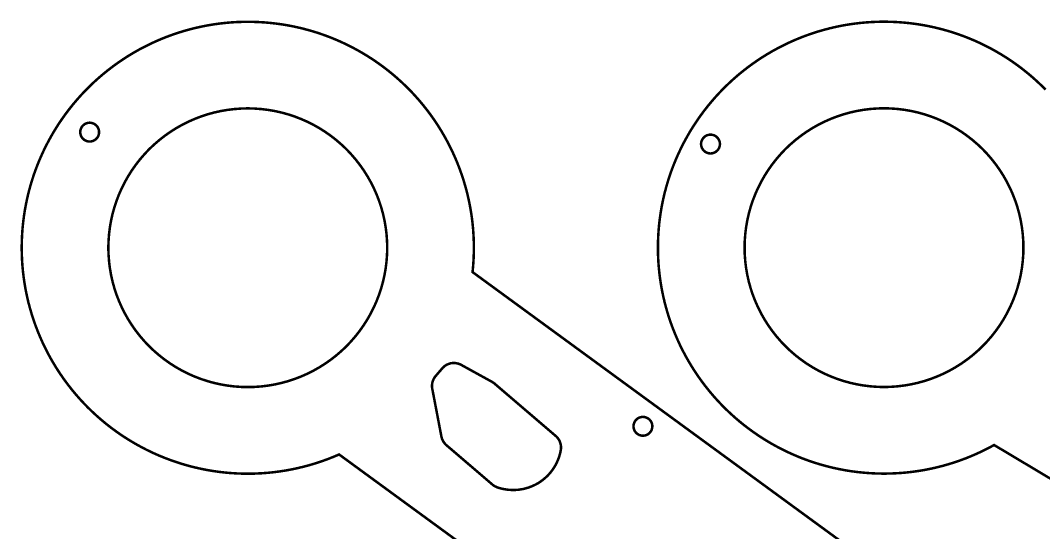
# Model space of a CAD drawing. Extents: x 0 to 533, y 0 to 326.
# Drawn here: x 0 to 135.8, y 258.3 to 326.2 of the extents above; entities that cross this region are included whole.
import ezdxf

# ---------------------------------------------------------------- set-up
doc = ezdxf.new("R2010")
doc.units = 0
doc.layers.get('0').update_dxf_attribs({"linetype": 'CONTINUOUS'})

msp = doc.modelspace()

# ---------------------------------------------------------------- linework, layer by layer
at = {"color": 0, "const_width": 0.3333}
for points in [[(270.424, 101.743), (42.2772, 268.625), (42.2772, 268.625), (42.0875, 268.54), (41.5133, 268.3), (40.7431, 267.997), (39.9668, 267.717), (39.1851, 267.458), (38.3983, 267.222), (37.6071, 267.008), (36.8117, 266.815), (36.0126, 266.646), (35.2103, 266.497), (34.4053, 266.371), (33.5981, 266.267), (32.7889, 266.185), (31.9785, 266.125), (31.1671, 266.086), (30.3551, 266.071), (29.5433, 266.076), (28.7319, 266.104), (27.9214, 266.154), (27.1124, 266.225), (26.305, 266.319), (25.5, 266.435), (24.6976, 266.572), (23.8986, 266.731), (23.1032, 266.912), (22.3118, 267.115), (21.525, 267.34), (20.7432, 267.588), (19.9669, 267.856), (19.1965, 268.146), (18.4325, 268.458), (17.6754, 268.793), (17.1118, 269.057), (16.9256, 269.149), (16.7394, 269.24), (16.1858, 269.525), (15.4589, 269.921), (14.7451, 270.335), (14.0447, 270.768), (13.358, 271.218), (12.6852, 271.688), (12.0267, 272.172), (11.3827, 272.675), (10.7535, 273.194), (10.1395, 273.731), (9.5408, 274.282), (8.9578, 274.849), (8.3908, 275.431), (7.84, 276.028), (7.3058, 276.64), (6.7884, 277.265), (6.2881, 277.904), (5.8052, 278.557), (5.34, 279.224), (4.8927, 279.901), (4.4637, 280.593), (4.0532, 281.296), (3.6616, 282.01), (3.2891, 282.736), (2.9359, 283.472), (2.6025, 284.219), (2.289, 284.978), (1.9958, 285.744), (1.7231, 286.522), (1.4713, 287.308), (1.2406, 288.103), (1.0808, 288.704), (1.0312, 288.906), (0.9817, 289.107), (0.8442, 289.714), (0.68, 290.525), (0.5386, 291.339), (0.4198, 292.154), (0.3237, 292.969), (0.2501, 293.786), (0.1989, 294.603), (0.1701, 295.419), (0.1635, 296.235), (0.1791, 297.05), (0.2167, 297.862), (0.2764, 298.674), (0.3579, 299.482), (0.4613, 300.287), (0.5863, 301.09), (0.733, 301.889), (0.9013, 302.683), (1.0909, 303.472), (1.302, 304.257), (1.5343, 305.036), (1.7878, 305.808), (2.0624, 306.575), (2.3581, 307.335), (2.6746, 308.086), (3.012, 308.831), (3.3701, 309.565), (3.7489, 310.293), (4.1482, 311.011), (4.5681, 311.719), (5.0083, 312.417), (5.4688, 313.104), (5.8271, 313.614), (5.9496, 313.782), (6.0721, 313.949), (6.4488, 314.444), (6.9646, 315.092), (7.4966, 315.722), (8.0444, 316.338), (8.6076, 316.935), (9.1858, 317.517), (9.7785, 318.081), (10.3854, 318.628), (11.0061, 319.157), (11.6403, 319.669), (12.2873, 320.162), (12.947, 320.639), (13.6188, 321.096), (14.3024, 321.535), (14.9975, 321.954), (15.7035, 322.356), (16.42, 322.736), (17.1468, 323.099), (17.8833, 323.442), (18.6292, 323.764), (19.3842, 324.067), (20.1476, 324.349), (20.9194, 324.61), (21.6989, 324.851), (22.4857, 325.071), (23.2796, 325.269), (24.08, 325.447), (24.8865, 325.603), (25.6989, 325.736), (26.5167, 325.847), (27.3396, 325.936), (27.9599, 325.99), (28.1669, 326.003), (28.3739, 326.017), (28.9957, 326.047), (29.8231, 326.068), (30.6485, 326.067), (31.4714, 326.042), (32.2914, 325.994), (33.1083, 325.925), (33.9215, 325.833), (34.7306, 325.721), (35.5351, 325.585), (36.3347, 325.428), (37.129, 325.25), (37.9174, 325.05), (38.6994, 324.831), (39.475, 324.589), (40.2435, 324.326), (41.0043, 324.043), (41.7574, 323.739), (42.5019, 323.415), (43.2378, 323.071), (43.9644, 322.707), (44.6814, 322.324), (45.3883, 321.919), (46.0847, 321.497), (46.7703, 321.054), (47.4444, 320.593), (48.1068, 320.112), (48.7571, 319.614), (49.3947, 319.096), (50.0192, 318.558), (50.6303, 318.004), (51.2275, 317.431), (51.6668, 316.99), (51.8104, 316.84), (51.954, 316.69), (52.3768, 316.233), (52.9246, 315.612), (53.4536, 314.979), (53.9637, 314.333), (54.4549, 313.675), (54.9268, 313.004), (55.3796, 312.322), (55.8128, 311.631), (56.2264, 310.926), (56.6203, 310.214), (56.9942, 309.49), (57.3481, 308.758), (57.6818, 308.018), (57.9951, 307.268), (58.2879, 306.511), (58.5601, 305.746), (58.8117, 304.974), (59.0422, 304.194), (59.2515, 303.41), (59.4397, 302.619), (59.6065, 301.824), (59.7519, 301.022), (59.8756, 300.218), (59.9774, 299.408), (60.0572, 298.594), (60.1149, 297.779), (60.1504, 296.96), (60.1635, 296.139), (60.154, 295.315), (60.1218, 294.49), (60.0668, 293.664), (60.0111, 293.044), (59.9889, 292.838), (288.561, 125.645)], [(239.46, 203.993), (129.197, 269.879), (129.016, 269.778), (128.466, 269.485), (127.727, 269.112), (126.981, 268.761), (126.226, 268.431), (125.465, 268.122), (124.697, 267.836), (123.923, 267.571), (123.143, 267.326), (122.358, 267.106), (121.568, 266.904), (120.774, 266.726), (119.976, 266.569), (119.174, 266.435), (118.37, 266.321), (117.563, 266.229), (116.754, 266.16), (115.944, 266.112), (115.132, 266.086), (114.32, 266.083), (113.507, 266.101), (112.695, 266.142), (111.883, 266.204), (111.073, 266.289), (110.264, 266.394), (109.458, 266.524), (108.653, 266.675), (107.852, 266.847), (107.054, 267.043), (106.26, 267.261), (105.47, 267.501), (104.686, 267.764), (104.1, 267.974), (103.906, 268.049), (103.712, 268.122), (103.134, 268.354), (102.374, 268.681), (101.625, 269.028), (100.887, 269.393), (100.162, 269.778), (99.4482, 270.182), (98.7475, 270.604), (98.0596, 271.046), (97.385, 271.504), (96.7239, 271.981), (96.0767, 272.474), (95.4435, 272.985), (94.8249, 273.511), (94.2211, 274.056), (93.6325, 274.614), (93.0593, 275.189), (92.5018, 275.779), (91.9603, 276.385), (91.4353, 277.004), (90.9271, 277.639), (90.4358, 278.287), (89.9619, 278.949), (89.5057, 279.624), (89.0674, 280.313), (88.6474, 281.013), (88.2461, 281.726), (87.8636, 282.451), (87.5006, 283.188), (87.1569, 283.936), (86.8333, 284.696), (86.5297, 285.465), (86.3149, 286.05), (86.2468, 286.246), (86.1789, 286.442), (85.9856, 287.033), (85.7468, 287.825), (85.5306, 288.622), (85.3367, 289.422), (85.1653, 290.226), (85.0162, 291.032), (84.8894, 291.84), (84.785, 292.65), (84.7028, 293.463), (84.6426, 294.275), (84.6047, 295.088), (84.5889, 295.901), (84.595, 296.714), (84.6231, 297.525), (84.6732, 298.336), (84.7451, 299.144), (84.839, 299.951), (84.9546, 300.756), (85.0919, 301.556), (85.251, 302.353), (85.4317, 303.146), (85.634, 303.933), (85.8579, 304.717), (86.1033, 305.496), (86.3703, 306.268), (86.6585, 307.033), (86.9682, 307.793), (87.2992, 308.544), (87.6515, 309.289), (88.025, 310.025), (88.4199, 310.751), (88.7293, 311.292), (88.8357, 311.469), (88.9421, 311.649), (89.2712, 312.176), (89.7249, 312.869), (90.196, 313.547), (90.6843, 314.21), (91.1896, 314.857), (91.7113, 315.489), (92.2492, 316.106), (92.8028, 316.707), (93.3717, 317.292), (93.9556, 317.86), (94.554, 318.412), (95.1667, 318.947), (95.7932, 319.464), (96.4331, 319.964), (97.0861, 320.447), (97.7519, 320.912), (98.43, 321.358), (99.12, 321.786), (99.8215, 322.196), (100.534, 322.586), (101.258, 322.957), (101.992, 323.31), (102.736, 323.642), (103.49, 323.954), (104.253, 324.246), (105.025, 324.517), (105.805, 324.768), (106.594, 324.997), (107.391, 325.206), (108.194, 325.393), (109.005, 325.558), (109.618, 325.668), (109.823, 325.701), (110.028, 325.733), (110.644, 325.821), (111.466, 325.919), (112.288, 325.993), (113.11, 326.046), (113.931, 326.075), (114.75, 326.082), (115.569, 326.067), (116.385, 326.028), (117.198, 325.968), (118.009, 325.886), (118.816, 325.782), (119.62, 325.657), (120.419, 325.51), (121.214, 325.342), (122.003, 325.151), (122.787, 324.94), (123.565, 324.707), (124.336, 324.454), (125.101, 324.179), (125.858, 323.885), (126.608, 323.569), (127.349, 323.233), (128.082, 322.876), (128.805, 322.5), (129.519, 322.103), (130.224, 321.686), (130.917, 321.249), (131.6, 320.793), (132.272, 320.317), (132.932, 319.821), (133.58, 319.306), (134.058, 318.907), (134.215, 318.771), (134.372, 318.636), (134.835, 318.219), (135.438, 317.653), (136.024, 317.071)]]:
    msp.add_lwpolyline(points, dxfattribs=at)
at = {"color": 0}
for points in [[(270.424, 101.743), (42.2772, 268.625), (42.2772, 268.625), (42.0875, 268.54), (41.5133, 268.3), (40.7431, 267.997), (39.9668, 267.717), (39.1851, 267.458), (38.3983, 267.222), (37.6071, 267.008), (36.8117, 266.815), (36.0126, 266.646), (35.2103, 266.497), (34.4053, 266.371), (33.5981, 266.267), (32.7889, 266.185), (31.9785, 266.125), (31.1671, 266.086), (30.3551, 266.071), (29.5433, 266.076), (28.7319, 266.104), (27.9214, 266.154), (27.1124, 266.225), (26.305, 266.319), (25.5, 266.435), (24.6976, 266.572), (23.8986, 266.731), (23.1032, 266.912), (22.3118, 267.115), (21.525, 267.34), (20.7432, 267.588), (19.9669, 267.856), (19.1965, 268.146), (18.4325, 268.458), (17.6754, 268.793), (17.1118, 269.057), (16.9256, 269.149), (16.7394, 269.24), (16.1858, 269.525), (15.4589, 269.921), (14.7451, 270.335), (14.0447, 270.768), (13.358, 271.218), (12.6852, 271.688), (12.0267, 272.172), (11.3827, 272.675), (10.7535, 273.194), (10.1395, 273.731), (9.5408, 274.282), (8.9578, 274.849), (8.3908, 275.431), (7.84, 276.028), (7.3058, 276.64), (6.7884, 277.265), (6.2881, 277.904), (5.8052, 278.557), (5.34, 279.224), (4.8927, 279.901), (4.4637, 280.593), (4.0532, 281.296), (3.6616, 282.01), (3.2891, 282.736), (2.9359, 283.472), (2.6025, 284.219), (2.289, 284.978), (1.9958, 285.744), (1.7231, 286.522), (1.4713, 287.308), (1.2406, 288.103), (1.0808, 288.704), (1.0312, 288.906), (0.9817, 289.107), (0.8442, 289.714), (0.68, 290.525), (0.5386, 291.339), (0.4198, 292.154), (0.3237, 292.969), (0.2501, 293.786), (0.1989, 294.603), (0.1701, 295.419), (0.1635, 296.235), (0.1791, 297.05), (0.2167, 297.862), (0.2764, 298.674), (0.3579, 299.482), (0.4613, 300.287), (0.5863, 301.09), (0.733, 301.889), (0.9013, 302.683), (1.0909, 303.472), (1.302, 304.257), (1.5343, 305.036), (1.7878, 305.808), (2.0624, 306.575), (2.3581, 307.335), (2.6746, 308.086), (3.012, 308.831), (3.3701, 309.565), (3.7489, 310.293), (4.1482, 311.011), (4.5681, 311.719), (5.0083, 312.417), (5.4688, 313.104), (5.8271, 313.614), (5.9496, 313.782), (6.0721, 313.949), (6.4488, 314.444), (6.9646, 315.092), (7.4966, 315.722), (8.0444, 316.338), (8.6076, 316.935), (9.1858, 317.517), (9.7785, 318.081), (10.3854, 318.628), (11.0061, 319.157), (11.6403, 319.669), (12.2873, 320.162), (12.947, 320.639), (13.6188, 321.096), (14.3024, 321.535), (14.9975, 321.954), (15.7035, 322.356), (16.42, 322.736), (17.1468, 323.099), (17.8833, 323.442), (18.6292, 323.764), (19.3842, 324.067), (20.1476, 324.349), (20.9194, 324.61), (21.6989, 324.851), (22.4857, 325.071), (23.2796, 325.269), (24.08, 325.447), (24.8865, 325.603), (25.6989, 325.736), (26.5167, 325.847), (27.3396, 325.936), (27.9599, 325.99), (28.1669, 326.003), (28.3739, 326.017), (28.9957, 326.047), (29.8231, 326.068), (30.6485, 326.067), (31.4714, 326.042), (32.2914, 325.994), (33.1083, 325.925), (33.9215, 325.833), (34.7306, 325.721), (35.5351, 325.585), (36.3347, 325.428), (37.129, 325.25), (37.9174, 325.05), (38.6994, 324.831), (39.475, 324.589), (40.2435, 324.326), (41.0043, 324.043), (41.7574, 323.739), (42.5019, 323.415), (43.2378, 323.071), (43.9644, 322.707), (44.6814, 322.324), (45.3883, 321.919), (46.0847, 321.497), (46.7703, 321.054), (47.4444, 320.593), (48.1068, 320.112), (48.7571, 319.614), (49.3947, 319.096), (50.0192, 318.558), (50.6303, 318.004), (51.2275, 317.431), (51.6668, 316.99), (51.8104, 316.84), (51.954, 316.69), (52.3768, 316.233), (52.9246, 315.612), (53.4536, 314.979), (53.9637, 314.333), (54.4549, 313.675), (54.9268, 313.004), (55.3796, 312.322), (55.8128, 311.631), (56.2264, 310.926), (56.6203, 310.214), (56.9942, 309.49), (57.3481, 308.758), (57.6818, 308.018), (57.9951, 307.268), (58.2879, 306.511), (58.5601, 305.746), (58.8117, 304.974), (59.0422, 304.194), (59.2515, 303.41), (59.4397, 302.619), (59.6065, 301.824), (59.7519, 301.022), (59.8756, 300.218), (59.9774, 299.408), (60.0572, 298.594), (60.1149, 297.779), (60.1504, 296.96), (60.1635, 296.139), (60.154, 295.315), (60.1218, 294.49), (60.0668, 293.664), (60.0111, 293.044), (59.9889, 292.838), (288.561, 125.645)], [(239.46, 203.993), (129.197, 269.879), (129.016, 269.778), (128.466, 269.485), (127.727, 269.112), (126.981, 268.761), (126.226, 268.431), (125.465, 268.122), (124.697, 267.836), (123.923, 267.571), (123.143, 267.326), (122.358, 267.106), (121.568, 266.904), (120.774, 266.726), (119.976, 266.569), (119.174, 266.435), (118.37, 266.321), (117.563, 266.229), (116.754, 266.16), (115.944, 266.112), (115.132, 266.086), (114.32, 266.083), (113.507, 266.101), (112.695, 266.142), (111.883, 266.204), (111.073, 266.289), (110.264, 266.394), (109.458, 266.524), (108.653, 266.675), (107.852, 266.847), (107.054, 267.043), (106.26, 267.261), (105.47, 267.501), (104.686, 267.764), (104.1, 267.974), (103.906, 268.049), (103.712, 268.122), (103.134, 268.354), (102.374, 268.681), (101.625, 269.028), (100.887, 269.393), (100.162, 269.778), (99.4482, 270.182), (98.7475, 270.604), (98.0596, 271.046), (97.385, 271.504), (96.7239, 271.981), (96.0767, 272.474), (95.4435, 272.985), (94.8249, 273.511), (94.2211, 274.056), (93.6325, 274.614), (93.0593, 275.189), (92.5018, 275.779), (91.9603, 276.385), (91.4353, 277.004), (90.9271, 277.639), (90.4358, 278.287), (89.9619, 278.949), (89.5057, 279.624), (89.0674, 280.313), (88.6474, 281.013), (88.2461, 281.726), (87.8636, 282.451), (87.5006, 283.188), (87.1569, 283.936), (86.8333, 284.696), (86.5297, 285.465), (86.3149, 286.05), (86.2468, 286.246), (86.1789, 286.442), (85.9856, 287.033), (85.7468, 287.825), (85.5306, 288.622), (85.3367, 289.422), (85.1653, 290.226), (85.0162, 291.032), (84.8894, 291.84), (84.785, 292.65), (84.7028, 293.463), (84.6426, 294.275), (84.6047, 295.088), (84.5889, 295.901), (84.595, 296.714), (84.6231, 297.525), (84.6732, 298.336), (84.7451, 299.144), (84.839, 299.951), (84.9546, 300.756), (85.0919, 301.556), (85.251, 302.353), (85.4317, 303.146), (85.634, 303.933), (85.8579, 304.717), (86.1033, 305.496), (86.3703, 306.268), (86.6585, 307.033), (86.9682, 307.793), (87.2992, 308.544), (87.6515, 309.289), (88.025, 310.025), (88.4199, 310.751), (88.7293, 311.292), (88.8357, 311.469), (88.9421, 311.649), (89.2712, 312.176), (89.7249, 312.869), (90.196, 313.547), (90.6843, 314.21), (91.1896, 314.857), (91.7113, 315.489), (92.2492, 316.106), (92.8028, 316.707), (93.3717, 317.292), (93.9556, 317.86), (94.554, 318.412), (95.1667, 318.947), (95.7932, 319.464), (96.4331, 319.964), (97.0861, 320.447), (97.7519, 320.912), (98.43, 321.358), (99.12, 321.786), (99.8215, 322.196), (100.534, 322.586), (101.258, 322.957), (101.992, 323.31), (102.736, 323.642), (103.49, 323.954), (104.253, 324.246), (105.025, 324.517), (105.805, 324.768), (106.594, 324.997), (107.391, 325.206), (108.194, 325.393), (109.005, 325.558), (109.618, 325.668), (109.823, 325.701), (110.028, 325.733), (110.644, 325.821), (111.466, 325.919), (112.288, 325.993), (113.11, 326.046), (113.931, 326.075), (114.75, 326.082), (115.569, 326.067), (116.385, 326.028), (117.198, 325.968), (118.009, 325.886), (118.816, 325.782), (119.62, 325.657), (120.419, 325.51), (121.214, 325.342), (122.003, 325.151), (122.787, 324.94), (123.565, 324.707), (124.336, 324.454), (125.101, 324.179), (125.858, 323.885), (126.608, 323.569), (127.349, 323.233), (128.082, 322.876), (128.805, 322.5), (129.519, 322.103), (130.224, 321.686), (130.917, 321.249), (131.6, 320.793), (132.272, 320.317), (132.932, 319.821), (133.58, 319.306), (134.058, 318.907), (134.215, 318.771), (134.372, 318.636), (134.835, 318.219), (135.438, 317.653), (136.024, 317.071)]]:
    msp.add_lwpolyline(points, dxfattribs=at)
at = {"color": 0, "const_width": 0.3333}
for points in [[(30.1633, 277.569), (29.934, 277.569), (29.246, 277.593), (28.3349, 277.66), (27.4314, 277.772), (26.5372, 277.929), (25.6539, 278.128), (24.7829, 278.369), (23.9256, 278.653), (23.0836, 278.978), (22.2586, 279.343), (21.4518, 279.749), (20.665, 280.194), (19.8996, 280.678), (19.1569, 281.2), (18.4387, 281.76), (17.7465, 282.356), (17.244, 282.826), (17.0818, 282.989), (16.9196, 283.15), (16.4492, 283.653), (15.8529, 284.346), (15.2935, 285.064), (14.7715, 285.806), (14.2878, 286.571), (13.8427, 287.358), (13.4371, 288.165), (13.0716, 288.99), (12.7466, 289.832), (12.463, 290.689), (12.2212, 291.561), (12.0221, 292.444), (11.866, 293.338), (11.7538, 294.242), (11.6861, 295.153), (11.6634, 295.84), (11.6634, 296.069), (11.6634, 296.299), (11.6861, 296.987), (11.7538, 297.899), (11.866, 298.801), (12.0221, 299.696), (12.2212, 300.579), (12.463, 301.45), (12.7466, 302.307), (13.0716, 303.15), (13.4371, 303.975), (13.8427, 304.782), (14.2878, 305.568), (14.7715, 306.333), (15.2935, 307.076), (15.8529, 307.794), (16.4492, 308.486), (16.9197, 308.989), (17.0818, 309.151), (17.244, 309.314), (17.7465, 309.783), (18.4387, 310.381), (19.1569, 310.94), (19.8996, 311.461), (20.665, 311.946), (21.4518, 312.39), (22.2586, 312.796), (23.0836, 313.161), (23.9256, 313.486), (24.7829, 313.771), (25.6539, 314.013), (26.5372, 314.211), (27.4314, 314.367), (28.3349, 314.479), (29.246, 314.547), (29.934, 314.569), (30.1633, 314.569), (30.3926, 314.569), (31.0807, 314.547), (31.9918, 314.479), (32.8953, 314.367), (33.7894, 314.211), (34.6728, 314.013), (35.5437, 313.771), (36.4011, 313.486), (37.2431, 313.161), (38.0681, 312.796), (38.8749, 312.39), (39.6617, 311.946), (40.4271, 311.461), (41.1697, 310.94), (41.8879, 310.381), (42.5801, 309.783), (43.0826, 309.314), (43.2449, 309.151), (43.4069, 308.989), (43.8775, 308.486), (44.4738, 307.794), (45.0332, 307.076), (45.5551, 306.333), (46.0389, 305.568), (46.4839, 304.782), (46.8896, 303.975), (47.2551, 303.15), (47.5801, 302.307), (47.8637, 301.45), (48.1054, 300.579), (48.3046, 299.696), (48.4607, 298.801), (48.5729, 297.899), (48.6407, 296.987), (48.6635, 296.299), (48.6635, 296.069), (48.6635, 295.84), (48.6407, 295.153), (48.5729, 294.242), (48.4607, 293.338), (48.3046, 292.444), (48.1054, 291.561), (47.8637, 290.689), (47.5801, 289.832), (47.2551, 288.99), (46.8896, 288.165), (46.4839, 287.358), (46.0389, 286.571), (45.5551, 285.806), (45.0332, 285.064), (44.4738, 284.346), (43.8775, 283.653), (43.4069, 283.15), (43.2449, 282.989), (43.0826, 282.826), (42.5801, 282.356), (41.8879, 281.76), (41.1697, 281.2), (40.4271, 280.678), (39.6617, 280.194), (38.8749, 279.749), (38.0681, 279.343), (37.2431, 278.978), (36.4011, 278.653), (35.5437, 278.369), (34.6728, 278.128), (33.7894, 277.929), (32.8953, 277.772), (31.9918, 277.66), (31.0807, 277.593), (30.3926, 277.569), (30.1633, 277.569)], [(114.588, 314.582), (114.818, 314.582), (115.506, 314.56), (116.417, 314.492), (117.32, 314.379), (118.215, 314.224), (119.098, 314.024), (119.969, 313.782), (120.826, 313.499), (121.668, 313.174), (122.493, 312.808), (123.3, 312.403), (124.087, 311.957), (124.852, 311.474), (125.595, 310.951), (126.313, 310.392), (127.005, 309.796), (127.508, 309.325), (127.67, 309.164), (127.832, 309.001), (128.303, 308.499), (128.899, 307.807), (129.458, 307.089), (129.98, 306.346), (130.464, 305.581), (130.909, 304.793), (131.315, 303.986), (131.68, 303.161), (132.005, 302.319), (132.289, 301.463), (132.531, 300.592), (132.73, 299.708), (132.886, 298.814), (132.998, 297.91), (133.066, 296.999), (133.088, 296.311), (133.088, 296.082), (133.088, 295.853), (133.066, 295.164), (132.998, 294.253), (132.886, 293.35), (132.73, 292.456), (132.531, 291.572), (132.289, 290.701), (132.005, 289.844), (131.68, 289.003), (131.315, 288.178), (130.909, 287.371), (130.464, 286.583), (129.98, 285.818), (129.458, 285.075), (128.899, 284.357), (128.303, 283.665), (127.832, 283.162), (127.67, 283), (127.508, 282.838), (127.005, 282.368), (126.313, 281.771), (125.595, 281.213), (124.852, 280.69), (124.087, 280.206), (123.3, 279.761), (122.493, 279.356), (121.668, 278.99), (120.826, 278.665), (119.969, 278.382), (119.098, 278.14), (118.215, 277.94), (117.32, 277.785), (116.417, 277.672), (115.506, 277.604), (114.818, 277.582), (114.588, 277.582), (114.359, 277.582), (113.671, 277.604), (112.76, 277.672), (111.857, 277.785), (110.962, 277.94), (110.079, 278.14), (109.208, 278.382), (108.351, 278.665), (107.509, 278.99), (106.684, 279.356), (105.877, 279.761), (105.09, 280.206), (104.325, 280.69), (103.582, 281.213), (102.864, 281.771), (102.172, 282.368), (101.669, 282.838), (101.507, 283), (101.345, 283.162), (100.874, 283.665), (100.278, 284.357), (99.7186, 285.075), (99.1967, 285.818), (98.7128, 286.583), (98.2679, 287.371), (97.8622, 288.178), (97.4967, 289.003), (97.1717, 289.844), (96.8881, 290.701), (96.6464, 291.572), (96.4472, 292.456), (96.2911, 293.35), (96.1789, 294.253), (96.1111, 295.164), (96.0885, 295.853), (96.0885, 296.082), (96.0885, 296.311), (96.1111, 296.999), (96.1789, 297.91), (96.2911, 298.814), (96.4472, 299.708), (96.6464, 300.592), (96.8881, 301.463), (97.1717, 302.319), (97.4967, 303.161), (97.8622, 303.986), (98.2679, 304.793), (98.7128, 305.581), (99.1967, 306.346), (99.7186, 307.089), (100.278, 307.807), (100.874, 308.499), (101.345, 309.001), (101.507, 309.164), (101.669, 309.325), (102.172, 309.796), (102.864, 310.392), (103.582, 310.951), (104.325, 311.474), (105.09, 311.957), (105.877, 312.403), (106.684, 312.808), (107.509, 313.174), (108.351, 313.499), (109.208, 313.782), (110.079, 314.024), (110.962, 314.224), (111.857, 314.379), (112.76, 314.492), (113.671, 314.56), (114.359, 314.582), (114.588, 314.582)], [(9.1781, 310.169), (9.1151, 310.169), (8.9262, 310.196), (8.6915, 310.268), (8.4792, 310.383), (8.2942, 310.536), (8.1415, 310.721), (8.0263, 310.933), (7.9535, 311.168), (7.9281, 311.357), (7.9281, 311.419), (7.9281, 311.483), (7.9535, 311.672), (8.0263, 311.907), (8.1415, 312.119), (8.2942, 312.304), (8.4792, 312.457), (8.6915, 312.572), (8.9262, 312.644), (9.1151, 312.669), (9.1781, 312.669), (9.241, 312.669), (9.43, 312.644), (9.6646, 312.572), (9.877, 312.457), (10.062, 312.304), (10.2146, 312.119), (10.3299, 311.907), (10.4027, 311.672), (10.4281, 311.483), (10.4281, 311.419), (10.4281, 311.357), (10.4027, 311.168), (10.3299, 310.933), (10.2146, 310.721), (10.062, 310.536), (9.877, 310.383), (9.6646, 310.268), (9.43, 310.196), (9.241, 310.169), (9.1781, 310.169)], [(91.5656, 311.089), (91.6285, 311.089), (91.8175, 311.064), (92.0521, 310.99), (92.2644, 310.875), (92.4494, 310.722), (92.6019, 310.537), (92.7172, 310.325), (92.7901, 310.09), (92.8156, 309.901), (92.8156, 309.839), (92.8156, 309.776), (92.7901, 309.588), (92.7172, 309.353), (92.6019, 309.14), (92.4494, 308.956), (92.2644, 308.803), (92.0521, 308.688), (91.8175, 308.614), (91.6285, 308.589), (91.5656, 308.589), (91.5025, 308.589), (91.3136, 308.614), (91.0789, 308.688), (90.8665, 308.803), (90.6815, 308.956), (90.529, 309.14), (90.4138, 309.353), (90.3408, 309.588), (90.3154, 309.776), (90.3154, 309.839), (90.3154, 309.901), (90.3408, 310.09), (90.4138, 310.325), (90.529, 310.537), (90.6815, 310.722), (90.8665, 310.875), (91.0789, 310.99), (91.3136, 311.064), (91.5025, 311.089), (91.5656, 311.089)], [(62.9018, 278.035), (62.8758, 278.057), (62.74, 278.16), (62.5961, 278.251), (62.5663, 278.268), (58.4697, 280.525), (58.3933, 280.567), (58.1499, 280.667), (57.8179, 280.749), (57.4812, 280.774), (57.1474, 280.742), (56.8233, 280.654), (56.5168, 280.514), (56.235, 280.319), (56.0419, 280.14), (55.9853, 280.075), (55.0882, 279.028), (55.0514, 278.985), (54.9508, 278.847), (54.8356, 278.654), (54.7433, 278.451), (54.6743, 278.24), (54.6292, 278.022), (54.6086, 277.8), (54.6129, 277.575), (54.6322, 277.407), (54.6429, 277.351), (55.8574, 270.999), (55.8732, 270.915), (55.9485, 270.674), (56.0918, 270.371), (56.2839, 270.096), (56.4569, 269.91), (56.5208, 269.856), (62.6265, 264.626), (62.6736, 264.586), (62.9296, 264.412), (63.2083, 264.278), (63.2669, 264.257), (63.4324, 264.2), (63.9415, 264.063), (64.6269, 263.943), (65.3176, 263.899), (66.0071, 263.928), (66.6893, 264.032), (67.3582, 264.21), (68.0076, 264.46), (68.4806, 264.693), (68.6317, 264.782), (68.7075, 264.826), (68.9303, 264.968), (69.2167, 265.171), (69.4903, 265.386), (69.751, 265.617), (69.9982, 265.858), (70.2314, 266.114), (70.4501, 266.382), (70.654, 266.66), (70.8428, 266.949), (71.0157, 267.247), (71.1726, 267.556), (71.3129, 267.872), (71.4361, 268.197), (71.5419, 268.529), (71.6299, 268.868), (71.6844, 269.128), (71.6994, 269.214), (71.7106, 269.278), (71.7272, 269.475), (71.721, 269.733), (71.6817, 269.987), (71.6106, 270.233), (71.5087, 270.467), (71.3772, 270.688), (71.2172, 270.892), (71.0794, 271.032), (71.0297, 271.075), (62.9018, 278.035)], [(82.5956, 271.112), (82.5326, 271.112), (82.3436, 271.138), (82.109, 271.21), (81.8967, 271.325), (81.7117, 271.478), (81.559, 271.664), (81.4438, 271.875), (81.371, 272.11), (81.3456, 272.299), (81.3456, 272.362), (81.3456, 272.425), (81.371, 272.614), (81.4438, 272.849), (81.559, 273.061), (81.7117, 273.246), (81.8967, 273.399), (82.109, 273.514), (82.3436, 273.586), (82.5326, 273.612), (82.5956, 273.612), (82.6585, 273.612), (82.8475, 273.586), (83.0821, 273.514), (83.2944, 273.399), (83.4794, 273.246), (83.6321, 273.061), (83.7474, 272.849), (83.8201, 272.614), (83.8456, 272.425), (83.8456, 272.362), (83.8456, 272.299), (83.8201, 272.11), (83.7474, 271.875), (83.6321, 271.664), (83.4794, 271.478), (83.2944, 271.325), (83.0821, 271.21), (82.8475, 271.138), (82.6585, 271.112), (82.5956, 271.112)]]:
    msp.add_lwpolyline(points, close=True, dxfattribs=at)
at = {"color": 0}
for points in [[(30.1633, 277.569), (29.934, 277.569), (29.246, 277.593), (28.3349, 277.66), (27.4314, 277.772), (26.5372, 277.929), (25.6539, 278.128), (24.7829, 278.369), (23.9256, 278.653), (23.0836, 278.978), (22.2586, 279.343), (21.4518, 279.749), (20.665, 280.194), (19.8996, 280.678), (19.1569, 281.2), (18.4387, 281.76), (17.7465, 282.356), (17.244, 282.826), (17.0818, 282.989), (16.9196, 283.15), (16.4492, 283.653), (15.8529, 284.346), (15.2935, 285.064), (14.7715, 285.806), (14.2878, 286.571), (13.8427, 287.358), (13.4371, 288.165), (13.0716, 288.99), (12.7466, 289.832), (12.463, 290.689), (12.2212, 291.561), (12.0221, 292.444), (11.866, 293.338), (11.7538, 294.242), (11.6861, 295.153), (11.6634, 295.84), (11.6634, 296.069), (11.6634, 296.299), (11.6861, 296.987), (11.7538, 297.899), (11.866, 298.801), (12.0221, 299.696), (12.2212, 300.579), (12.463, 301.45), (12.7466, 302.307), (13.0716, 303.15), (13.4371, 303.975), (13.8427, 304.782), (14.2878, 305.568), (14.7715, 306.333), (15.2935, 307.076), (15.8529, 307.794), (16.4492, 308.486), (16.9197, 308.989), (17.0818, 309.151), (17.244, 309.314), (17.7465, 309.783), (18.4387, 310.381), (19.1569, 310.94), (19.8996, 311.461), (20.665, 311.946), (21.4518, 312.39), (22.2586, 312.796), (23.0836, 313.161), (23.9256, 313.486), (24.7829, 313.771), (25.6539, 314.013), (26.5372, 314.211), (27.4314, 314.367), (28.3349, 314.479), (29.246, 314.547), (29.934, 314.569), (30.1633, 314.569), (30.3926, 314.569), (31.0807, 314.547), (31.9918, 314.479), (32.8953, 314.367), (33.7894, 314.211), (34.6728, 314.013), (35.5437, 313.771), (36.4011, 313.486), (37.2431, 313.161), (38.0681, 312.796), (38.8749, 312.39), (39.6617, 311.946), (40.4271, 311.461), (41.1697, 310.94), (41.8879, 310.381), (42.5801, 309.783), (43.0826, 309.314), (43.2449, 309.151), (43.4069, 308.989), (43.8775, 308.486), (44.4738, 307.794), (45.0332, 307.076), (45.5551, 306.333), (46.0389, 305.568), (46.4839, 304.782), (46.8896, 303.975), (47.2551, 303.15), (47.5801, 302.307), (47.8637, 301.45), (48.1054, 300.579), (48.3046, 299.696), (48.4607, 298.801), (48.5729, 297.899), (48.6407, 296.987), (48.6635, 296.299), (48.6635, 296.069), (48.6635, 295.84), (48.6407, 295.153), (48.5729, 294.242), (48.4607, 293.338), (48.3046, 292.444), (48.1054, 291.561), (47.8637, 290.689), (47.5801, 289.832), (47.2551, 288.99), (46.8896, 288.165), (46.4839, 287.358), (46.0389, 286.571), (45.5551, 285.806), (45.0332, 285.064), (44.4738, 284.346), (43.8775, 283.653), (43.4069, 283.15), (43.2449, 282.989), (43.0826, 282.826), (42.5801, 282.356), (41.8879, 281.76), (41.1697, 281.2), (40.4271, 280.678), (39.6617, 280.194), (38.8749, 279.749), (38.0681, 279.343), (37.2431, 278.978), (36.4011, 278.653), (35.5437, 278.369), (34.6728, 278.128), (33.7894, 277.929), (32.8953, 277.772), (31.9918, 277.66), (31.0807, 277.593), (30.3926, 277.569), (30.1633, 277.569)], [(114.588, 314.582), (114.818, 314.582), (115.506, 314.56), (116.417, 314.492), (117.32, 314.379), (118.215, 314.224), (119.098, 314.024), (119.969, 313.782), (120.826, 313.499), (121.668, 313.174), (122.493, 312.808), (123.3, 312.403), (124.087, 311.957), (124.852, 311.474), (125.595, 310.951), (126.313, 310.392), (127.005, 309.796), (127.508, 309.325), (127.67, 309.164), (127.832, 309.001), (128.303, 308.499), (128.899, 307.807), (129.458, 307.089), (129.98, 306.346), (130.464, 305.581), (130.909, 304.793), (131.315, 303.986), (131.68, 303.161), (132.005, 302.319), (132.289, 301.463), (132.531, 300.592), (132.73, 299.708), (132.886, 298.814), (132.998, 297.91), (133.066, 296.999), (133.088, 296.311), (133.088, 296.082), (133.088, 295.853), (133.066, 295.164), (132.998, 294.253), (132.886, 293.35), (132.73, 292.456), (132.531, 291.572), (132.289, 290.701), (132.005, 289.844), (131.68, 289.003), (131.315, 288.178), (130.909, 287.371), (130.464, 286.583), (129.98, 285.818), (129.458, 285.075), (128.899, 284.357), (128.303, 283.665), (127.832, 283.162), (127.67, 283), (127.508, 282.838), (127.005, 282.368), (126.313, 281.771), (125.595, 281.213), (124.852, 280.69), (124.087, 280.206), (123.3, 279.761), (122.493, 279.356), (121.668, 278.99), (120.826, 278.665), (119.969, 278.382), (119.098, 278.14), (118.215, 277.94), (117.32, 277.785), (116.417, 277.672), (115.506, 277.604), (114.818, 277.582), (114.588, 277.582), (114.359, 277.582), (113.671, 277.604), (112.76, 277.672), (111.857, 277.785), (110.962, 277.94), (110.079, 278.14), (109.208, 278.382), (108.351, 278.665), (107.509, 278.99), (106.684, 279.356), (105.877, 279.761), (105.09, 280.206), (104.325, 280.69), (103.582, 281.213), (102.864, 281.771), (102.172, 282.368), (101.669, 282.838), (101.507, 283), (101.345, 283.162), (100.874, 283.665), (100.278, 284.357), (99.7186, 285.075), (99.1967, 285.818), (98.7128, 286.583), (98.2679, 287.371), (97.8622, 288.178), (97.4967, 289.003), (97.1717, 289.844), (96.8881, 290.701), (96.6464, 291.572), (96.4472, 292.456), (96.2911, 293.35), (96.1789, 294.253), (96.1111, 295.164), (96.0885, 295.853), (96.0885, 296.082), (96.0885, 296.311), (96.1111, 296.999), (96.1789, 297.91), (96.2911, 298.814), (96.4472, 299.708), (96.6464, 300.592), (96.8881, 301.463), (97.1717, 302.319), (97.4967, 303.161), (97.8622, 303.986), (98.2679, 304.793), (98.7128, 305.581), (99.1967, 306.346), (99.7186, 307.089), (100.278, 307.807), (100.874, 308.499), (101.345, 309.001), (101.507, 309.164), (101.669, 309.325), (102.172, 309.796), (102.864, 310.392), (103.582, 310.951), (104.325, 311.474), (105.09, 311.957), (105.877, 312.403), (106.684, 312.808), (107.509, 313.174), (108.351, 313.499), (109.208, 313.782), (110.079, 314.024), (110.962, 314.224), (111.857, 314.379), (112.76, 314.492), (113.671, 314.56), (114.359, 314.582), (114.588, 314.582)], [(9.1781, 310.169), (9.1151, 310.169), (8.9262, 310.196), (8.6915, 310.268), (8.4792, 310.383), (8.2942, 310.536), (8.1415, 310.721), (8.0263, 310.933), (7.9535, 311.168), (7.9281, 311.357), (7.9281, 311.419), (7.9281, 311.483), (7.9535, 311.672), (8.0263, 311.907), (8.1415, 312.119), (8.2942, 312.304), (8.4792, 312.457), (8.6915, 312.572), (8.9262, 312.644), (9.1151, 312.669), (9.1781, 312.669), (9.241, 312.669), (9.43, 312.644), (9.6646, 312.572), (9.877, 312.457), (10.062, 312.304), (10.2146, 312.119), (10.3299, 311.907), (10.4027, 311.672), (10.4281, 311.483), (10.4281, 311.419), (10.4281, 311.357), (10.4027, 311.168), (10.3299, 310.933), (10.2146, 310.721), (10.062, 310.536), (9.877, 310.383), (9.6646, 310.268), (9.43, 310.196), (9.241, 310.169), (9.1781, 310.169)], [(91.5656, 311.089), (91.6285, 311.089), (91.8175, 311.064), (92.0521, 310.99), (92.2644, 310.875), (92.4494, 310.722), (92.6019, 310.537), (92.7172, 310.325), (92.7901, 310.09), (92.8156, 309.901), (92.8156, 309.839), (92.8156, 309.776), (92.7901, 309.588), (92.7172, 309.353), (92.6019, 309.14), (92.4494, 308.956), (92.2644, 308.803), (92.0521, 308.688), (91.8175, 308.614), (91.6285, 308.589), (91.5656, 308.589), (91.5025, 308.589), (91.3136, 308.614), (91.0789, 308.688), (90.8665, 308.803), (90.6815, 308.956), (90.529, 309.14), (90.4138, 309.353), (90.3408, 309.588), (90.3154, 309.776), (90.3154, 309.839), (90.3154, 309.901), (90.3408, 310.09), (90.4138, 310.325), (90.529, 310.537), (90.6815, 310.722), (90.8665, 310.875), (91.0789, 310.99), (91.3136, 311.064), (91.5025, 311.089), (91.5656, 311.089)], [(62.9018, 278.035), (62.8758, 278.057), (62.74, 278.16), (62.5961, 278.251), (62.5663, 278.268), (58.4697, 280.525), (58.3933, 280.567), (58.1499, 280.667), (57.8179, 280.749), (57.4812, 280.774), (57.1474, 280.742), (56.8233, 280.654), (56.5168, 280.514), (56.235, 280.319), (56.0419, 280.14), (55.9853, 280.075), (55.0882, 279.028), (55.0514, 278.985), (54.9508, 278.847), (54.8356, 278.654), (54.7433, 278.451), (54.6743, 278.24), (54.6292, 278.022), (54.6086, 277.8), (54.6129, 277.575), (54.6322, 277.407), (54.6429, 277.351), (55.8574, 270.999), (55.8732, 270.915), (55.9485, 270.674), (56.0918, 270.371), (56.2839, 270.096), (56.4569, 269.91), (56.5208, 269.856), (62.6265, 264.626), (62.6736, 264.586), (62.9296, 264.412), (63.2083, 264.278), (63.2669, 264.257), (63.4324, 264.2), (63.9415, 264.063), (64.6269, 263.943), (65.3176, 263.899), (66.0071, 263.928), (66.6893, 264.032), (67.3582, 264.21), (68.0076, 264.46), (68.4806, 264.693), (68.6317, 264.782), (68.7075, 264.826), (68.9303, 264.968), (69.2167, 265.171), (69.4903, 265.386), (69.751, 265.617), (69.9982, 265.858), (70.2314, 266.114), (70.4501, 266.382), (70.654, 266.66), (70.8428, 266.949), (71.0157, 267.247), (71.1726, 267.556), (71.3129, 267.872), (71.4361, 268.197), (71.5419, 268.529), (71.6299, 268.868), (71.6844, 269.128), (71.6994, 269.214), (71.7106, 269.278), (71.7272, 269.475), (71.721, 269.733), (71.6817, 269.987), (71.6106, 270.233), (71.5087, 270.467), (71.3772, 270.688), (71.2172, 270.892), (71.0794, 271.032), (71.0297, 271.075), (62.9018, 278.035)], [(82.5956, 271.112), (82.5326, 271.112), (82.3436, 271.138), (82.109, 271.21), (81.8967, 271.325), (81.7117, 271.478), (81.559, 271.664), (81.4438, 271.875), (81.371, 272.11), (81.3456, 272.299), (81.3456, 272.362), (81.3456, 272.425), (81.371, 272.614), (81.4438, 272.849), (81.559, 273.061), (81.7117, 273.246), (81.8967, 273.399), (82.109, 273.514), (82.3436, 273.586), (82.5326, 273.612), (82.5956, 273.612), (82.6585, 273.612), (82.8475, 273.586), (83.0821, 273.514), (83.2944, 273.399), (83.4794, 273.246), (83.6321, 273.061), (83.7474, 272.849), (83.8201, 272.614), (83.8456, 272.425), (83.8456, 272.362), (83.8456, 272.299), (83.8201, 272.11), (83.7474, 271.875), (83.6321, 271.664), (83.4794, 271.478), (83.2944, 271.325), (83.0821, 271.21), (82.8475, 271.138), (82.6585, 271.112), (82.5956, 271.112)]]:
    msp.add_lwpolyline(points, close=True, dxfattribs=at)

doc.saveas('drawing.dxf')
